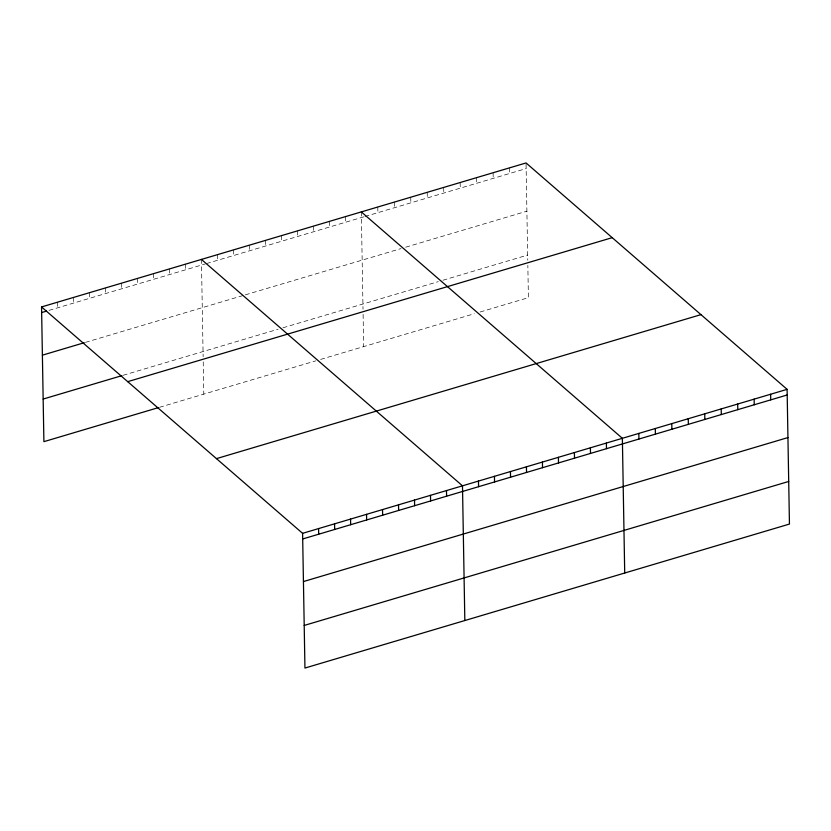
<?xml version="1.0" encoding="UTF-8"?>
<svg xmlns="http://www.w3.org/2000/svg" width="831" height="831" viewBox="0 0 831 831"><rect width="100%" height="100%" fill="white"/><g stroke="black" fill="none" stroke-linecap="round" stroke-linejoin="round"><path stroke-width="0.62" stroke-dasharray="4.16 3.12" d="M49.029 310.379L205.226 263.957M206.452 263.593L363.77 216.839M364.954 216.486L526.148 168.579M85.437 342.372L244.096 295.223M245.322 294.86L400.989 248.594M405.705 247.191L526.896 211.178M123.102 375.3L278.063 329.242M282.987 327.778L438.238 281.636M442.944 280.244L527.664 255.065M159.51 407.294L315.707 360.872M320.631 359.408L474.283 313.744M480.162 311.999L528.402 297.664L527.841 265.39M526.075 164.081L527.747 260.228M509.58 167.852L509.683 173.471M493.105 172.744L493.209 178.374M476.63 177.637L476.734 183.267M460.166 182.54L460.26 188.159M443.692 187.432L443.785 193.062M427.217 192.325L427.311 197.955M410.743 197.217L410.836 202.847M394.268 202.12L394.372 207.74M377.793 207.012L377.897 212.643M361.319 211.905L363.022 309.184M363.105 314.347L363.677 346.62M345.332 216.662L345.436 222.293M329.346 221.41L329.44 227.04M313.36 226.167L313.453 231.787M297.363 230.914L297.467 236.544M281.377 235.672L281.48 241.291M265.39 240.419L265.484 246.049M249.404 245.176L249.497 250.796M233.418 249.923L233.511 255.553M217.421 254.67L217.525 260.3M201.434 259.428L203.138 356.696M203.221 361.869L203.792 394.133M185.448 264.175L185.542 269.805M169.462 268.932L169.555 274.552M153.475 273.679L153.569 279.309M137.479 278.437L137.582 284.057M121.492 283.184L121.596 288.814M105.506 287.942L105.599 293.561M89.519 292.689L89.613 298.319M73.523 297.436L73.627 303.066M57.536 302.193L57.64 307.823"/><path stroke-width="1.25" d="M41.55 306.94L526.054 162.949L787.102 389.344L789.45 524.06L304.946 668.051L302.598 533.336L41.55 306.94L43.898 441.656L158.285 407.657M41.643 312.57L46.567 311.106M42.391 355.169L84.211 342.736M43.16 399.057L121.866 375.664M127.694 381.658L612.198 237.666M216.455 458.629L700.959 314.637M302.598 533.336L787.102 389.344M302.692 538.966L787.196 394.974M303.44 581.565L787.944 437.573M304.198 625.452L788.702 481.461M361.319 211.905L622.367 438.301L624.715 573.016M201.434 259.428L462.483 485.823L464.83 620.528M770.628 394.247L770.721 399.867M754.153 399.14L754.247 404.77M737.679 404.032L737.783 409.662M721.204 408.935L721.308 414.555M704.73 413.828L704.833 419.458M688.255 418.72L688.359 424.35M671.791 423.623L671.884 429.243M655.316 428.516L655.41 434.146M638.842 433.408L638.935 439.038M606.381 443.058L606.474 448.688M590.394 447.805L590.488 453.435M574.398 452.563L574.501 458.193M558.411 457.31L558.515 462.94M542.425 462.067L542.518 467.687M526.439 466.814L526.532 472.444M510.452 471.572L510.546 477.191M494.455 476.319L494.559 481.949M478.469 481.066L478.573 486.696M446.496 490.57L446.59 496.2M430.5 495.328L430.603 500.958M414.513 500.075L414.617 505.705M398.527 504.833L398.62 510.452M382.54 509.58L382.634 515.21M366.554 514.337L366.648 519.957M350.557 519.084L350.661 524.714M334.571 523.842L334.675 529.461M318.585 528.589L318.678 534.219"/></g></svg>
